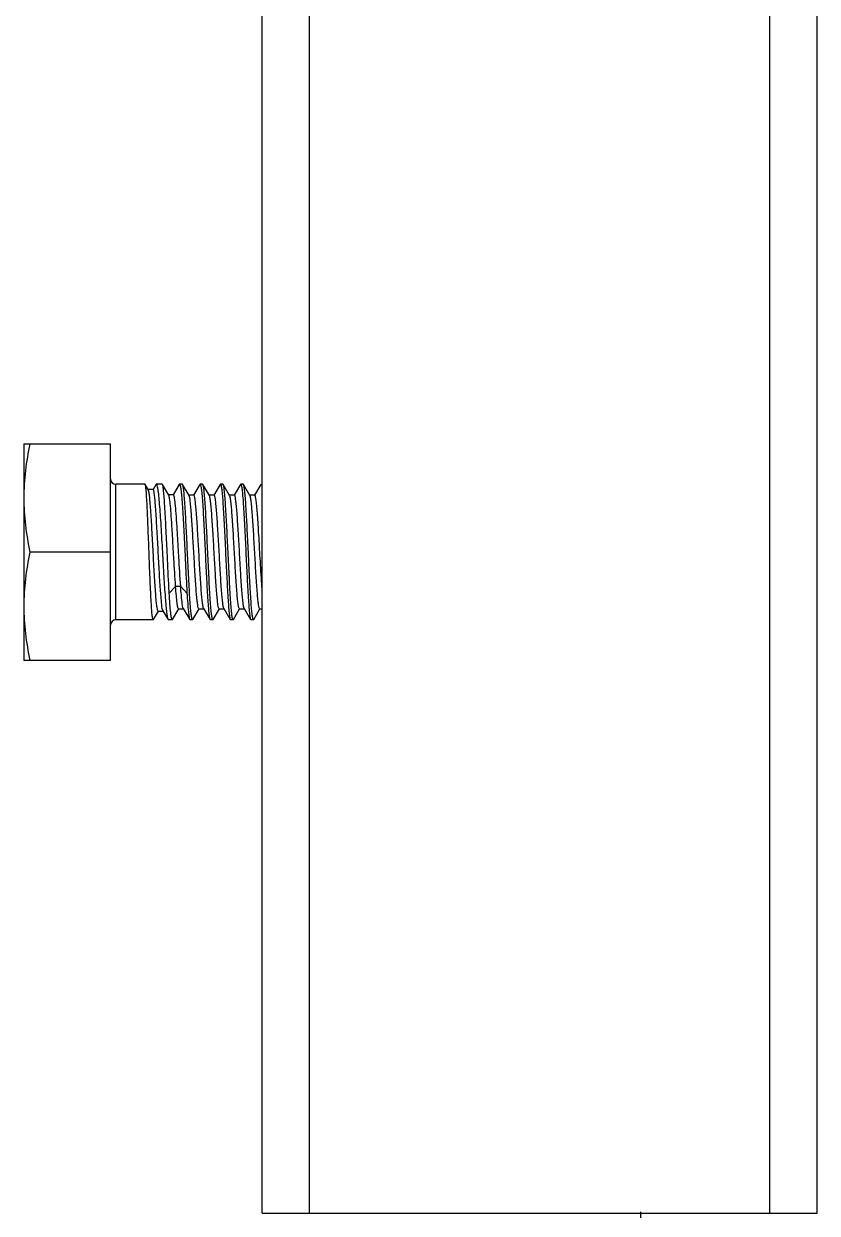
# Model space of a CAD drawing. Extents: x 1247970 to 1725648, y 860327 to 1277876.
# Drawn here: x 1322263 to 1322561.3, y 1201149.9 to 1201596.9 of the extents above; entities that cross this region are included whole.
import ezdxf

# ---------------------------------------------------------------- set-up
doc = ezdxf.new("R2010")
doc.units = 0
doc.header["$LTSCALE"] = 1000
doc.header["$MEASUREMENT"] = 0
doc.layers.get('0').update_dxf_attribs({"color": 254})
doc.layers.add('TK', color=4, linetype='Continuous')

# ---------------------------------------------------------------- blocks, each defined once
blk = doc.blocks.new('A$C7BF01818')
at = {"linetype": 'Continuous'}
for p, q in [((1688.86, 7660.38), (1688.86, 9454.65)), ((1706.67, 7660.38), (1706.67, 9454.65)), ((1879.74, 7660.38), (1879.74, 9454.65)), ((1897.56, 7660.38), (1897.56, 9454.65)), ((1599.27, 7949.57), (1631.84, 7949.57)), ((1599.27, 7949.57), (1599.27, 7868.13)), ((1631.84, 7868.13), (1631.84, 7949.57)), ((1644.89, 7934.3), (1633.88, 7934.3)), ((1633.88, 7883.4), (1633.88, 7934.3)), ((1644.94, 7934.26), (1644.89, 7934.3)), ((1646.03, 7932.38), (1644.94, 7934.26)), ((1648.87, 7934.17), (1647.85, 7932.4)), ((1648.87, 7934.17), (1649.03, 7934.3)), ((1651.34, 7934.3), (1649.03, 7934.3)), ((1651.42, 7934.23), (1651.34, 7934.3)), ((1653.75, 7930.22), (1651.42, 7934.23)), ((1657.74, 7934.21), (1655.48, 7930.32)), ((1657.74, 7934.21), (1657.85, 7934.3)), ((1658.89, 7934.3), (1657.85, 7934.3)), ((1658.99, 7934.22), (1658.89, 7934.3)), ((1661.4, 7930.08), (1658.99, 7934.22)), ((1665.47, 7934.22), (1663.13, 7930.18)), ((1665.47, 7934.22), (1665.57, 7934.3)), ((1666.52, 7934.3), (1665.57, 7934.3)), ((1666.62, 7934.22), (1666.52, 7934.3)), ((1669.03, 7930.08), (1666.62, 7934.22)), ((1673.1, 7934.22), (1670.76, 7930.18)), ((1673.1, 7934.22), (1673.2, 7934.3)), ((1674.16, 7934.3), (1673.2, 7934.3)), ((1674.26, 7934.22), (1674.16, 7934.3)), ((1676.67, 7930.08), (1674.26, 7934.22)), ((1680.74, 7934.22), (1678.4, 7930.18)), ((1680.74, 7934.22), (1680.84, 7934.3)), ((1681.79, 7934.3), (1680.84, 7934.3)), ((1681.89, 7934.22), (1681.79, 7934.3)), ((1684.3, 7930.08), (1681.89, 7934.22)), ((1688.37, 7934.22), (1686.03, 7930.18)), ((1688.37, 7934.22), (1688.47, 7934.3)), ((1647.89, 7932.38), (1646.03, 7932.38)), ((1646.09, 7932.28), (1646.03, 7932.38)), ((1647.85, 7932.4), (1647.83, 7932.38)), ((1655.54, 7930.32), (1653.69, 7930.32)), ((1663.19, 7930.18), (1661.34, 7930.18)), ((1661.47, 7929.92), (1661.4, 7930.08)), ((1670.82, 7930.18), (1668.97, 7930.18)), ((1678.46, 7930.18), (1676.61, 7930.18)), ((1686.09, 7930.18), (1684.24, 7930.18)), ((1631.84, 7908.85), (1601.56, 7908.85)), ((1683.77, 7907.47), (1683.7, 7908.85)), ((1656.34, 7895.94), (1653.95, 7893.44)), ((1658.25, 7895.94), (1656.34, 7895.94)), ((1660.63, 7893.44), (1658.25, 7895.94)), ((1648, 7883.46), (1649.86, 7886.67)), ((1649.81, 7886.67), (1651.66, 7886.67)), ((1651.6, 7886.77), (1651.52, 7886.97)), ((1651.6, 7886.77), (1653.49, 7883.52)), ((1655.17, 7883.49), (1657.52, 7887.52)), ((1657.46, 7887.52), (1659.31, 7887.52)), ((1659.25, 7887.63), (1661.65, 7883.49)), ((1662.81, 7883.49), (1665.16, 7887.52)), ((1665.1, 7887.52), (1666.95, 7887.52)), ((1666.89, 7887.63), (1669.29, 7883.49)), ((1670.44, 7883.49), (1672.79, 7887.52)), ((1672.73, 7887.52), (1674.58, 7887.52)), ((1674.52, 7887.63), (1676.92, 7883.49)), ((1678.08, 7883.49), (1680.43, 7887.52)), ((1680.37, 7887.52), (1682.22, 7887.52)), ((1682.16, 7887.63), (1684.56, 7883.49)), ((1685.71, 7883.49), (1688.06, 7887.52)), ((1688, 7887.52), (1688.86, 7887.52)), ((1647.93, 7883.4), (1633.88, 7883.4)), ((1648, 7883.46), (1647.93, 7883.4)), ((1653.49, 7883.52), (1653.62, 7883.4)), ((1655.07, 7883.4), (1653.62, 7883.4)), ((1655.17, 7883.49), (1655.07, 7883.4)), ((1662.71, 7883.4), (1661.75, 7883.4)), ((1662.81, 7883.49), (1662.71, 7883.4)), ((1669.29, 7883.49), (1669.39, 7883.4)), ((1670.34, 7883.4), (1669.39, 7883.4)), ((1670.44, 7883.49), (1670.34, 7883.4)), ((1676.92, 7883.49), (1677.02, 7883.4)), ((1677.98, 7883.4), (1677.02, 7883.4)), ((1678.08, 7883.49), (1677.98, 7883.4)), ((1684.56, 7883.49), (1684.66, 7883.4)), ((1685.61, 7883.4), (1684.66, 7883.4)), ((1685.71, 7883.49), (1685.61, 7883.4)), ((1631.84, 7868.13), (1599.27, 7868.13)), ((1688.86, 7660.38), (1897.56, 7660.38)), ((1831.13, 7660.87), (1831.13, 7658.63))]:
    blk.add_line(p, q, dxfattribs=at)
for centre, start, end in [((1633.88, 7936.34), 180, 270), ((1633.88, 7881.36), 90, 180)]:
    blk.add_arc(centre, 2.04, start, end, dxfattribs=at)
for points in [[(1601.56, 7949.57), (1600.15, 7942.89), (1599.27, 7936.04), (1599.27, 7929.21)], [(1599.27, 7929.21), (1599.27, 7922.38), (1600.15, 7915.54), (1601.56, 7908.85)], [(1601.56, 7908.85), (1600.15, 7902.17), (1599.27, 7895.32), (1599.27, 7888.49)], [(1599.27, 7888.49), (1599.27, 7881.66), (1600.15, 7874.81), (1601.56, 7868.13)]]:
    blk.add_open_spline(points, degree=3, dxfattribs=at)
for points, knots in [([(1646.36, 7908.85), (1646.24, 7911.98), (1646.07, 7916.53), (1645.83, 7922.34), (1645.66, 7926.08), (1645.48, 7929.21), (1645.34, 7931.63), (1645.13, 7933.21), (1645.07, 7934.04), (1644.94, 7934.26)], [0, 0, 0, 0, 0.368633, 0.536564, 0.685479, 0.810116, 0.906076, 0.970027, 1, 1, 1, 1]), ([(1649.03, 7934.3), (1649.22, 7934.3), (1649.43, 7933.38), (1649.69, 7932.16), (1649.96, 7929.71), (1650.25, 7926.64), (1650.53, 7922.81), (1650.92, 7916.82), (1651.19, 7912.1), (1651.38, 7908.85)], [0, 0, 0, 0, 0.022355, 0.080024, 0.172485, 0.296483, 0.44736, 0.619385, 1, 1, 1, 1]), ([(1653.17, 7908.85), (1653.02, 7911.95), (1652.75, 7917.71), (1652.4, 7924.53), (1652.09, 7929.07), (1651.9, 7931.51), (1651.67, 7933.13), (1651.56, 7933.99), (1651.42, 7934.23)], [0, 0, 0, 0, 0.365083, 0.679985, 0.804668, 0.901509, 0.96725, 1, 1, 1, 1]), ([(1657.85, 7934.3), (1657.91, 7934.3), (1658.03, 7934.1), (1658.19, 7933.49), (1658.41, 7932.05), (1658.64, 7929.75), (1658.88, 7926.62), (1659.12, 7922.81), (1659.45, 7916.81), (1659.68, 7912.1), (1659.83, 7908.85)], [0, 0, 0, 0, 0.006881, 0.022018, 0.079439, 0.171833, 0.295861, 0.446838, 0.619012, 1, 1, 1, 1]), ([(1660.8, 7908.85), (1660.65, 7911.94), (1660.37, 7917.68), (1660.01, 7924.49), (1659.69, 7929.02), (1659.49, 7931.47), (1659.26, 7933.11), (1659.13, 7933.97), (1658.99, 7934.22)], [0, 0, 0, 0, 0.364021, 0.678335, 0.803033, 0.900139, 0.966414, 1, 1, 1, 1]), ([(1665.57, 7934.3), (1665.62, 7934.3), (1665.74, 7934.1), (1665.89, 7933.5), (1666.1, 7932.05), (1666.31, 7929.75), (1666.55, 7926.62), (1666.78, 7922.81), (1667.1, 7916.81), (1667.32, 7912.1), (1667.48, 7908.85)], [0, 0, 0, 0, 0.006687, 0.02175, 0.079122, 0.171525, 0.295595, 0.446628, 0.618864, 1, 1, 1, 1]), ([(1668.43, 7908.85), (1668.29, 7911.94), (1668.01, 7917.68), (1667.65, 7924.49), (1667.32, 7929.02), (1667.13, 7931.47), (1666.89, 7933.11), (1666.77, 7933.97), (1666.62, 7934.22)], [0, 0, 0, 0, 0.364026, 0.67834, 0.803037, 0.900142, 0.966415, 1, 1, 1, 1]), ([(1673.2, 7934.3), (1673.26, 7934.3), (1673.37, 7934.1), (1673.53, 7933.5), (1673.74, 7932.05), (1673.95, 7929.75), (1674.18, 7926.62), (1674.41, 7922.81), (1674.73, 7916.81), (1674.96, 7912.1), (1675.11, 7908.85)], [0, 0, 0, 0, 0.006687, 0.021749, 0.07912, 0.171521, 0.29559, 0.446621, 0.618858, 1, 1, 1, 1]), ([(1676.07, 7908.85), (1675.92, 7911.94), (1675.64, 7917.68), (1675.28, 7924.49), (1674.96, 7929.02), (1674.76, 7931.47), (1674.53, 7933.11), (1674.4, 7933.97), (1674.26, 7934.22)], [0, 0, 0, 0, 0.364029, 0.678344, 0.803039, 0.900142, 0.966415, 1, 1, 1, 1]), ([(1680.84, 7934.3), (1680.9, 7934.3), (1681.01, 7934.1), (1681.16, 7933.5), (1681.37, 7932.05), (1681.59, 7929.75), (1681.82, 7926.62), (1682.05, 7922.81), (1682.37, 7916.81), (1682.59, 7912.1), (1682.75, 7908.85)], [0, 0, 0, 0, 0.006686, 0.021748, 0.079119, 0.171518, 0.295585, 0.446614, 0.618854, 1, 1, 1, 1]), ([(1683.7, 7908.85), (1683.56, 7911.94), (1683.28, 7917.68), (1682.92, 7924.49), (1682.6, 7929.02), (1682.4, 7931.47), (1682.16, 7933.11), (1682.04, 7933.97), (1681.89, 7934.22)], [0, 0, 0, 0, 0.364031, 0.678347, 0.803038, 0.900141, 0.966414, 1, 1, 1, 1]), ([(1649.81, 7886.67), (1649.64, 7886.67), (1649.5, 7887.49), (1649.27, 7888.53), (1649.07, 7890.66), (1648.83, 7893.32), (1648.61, 7896.64), (1648.29, 7901.84), (1647.92, 7908.79), (1647.49, 7916.92), (1647.12, 7923.22), (1646.79, 7927.43), (1646.59, 7929.7), (1646.36, 7931.24), (1646.23, 7932.05), (1646.09, 7932.28)], [0, 0, 0, 0, 0.010632, 0.038548, 0.083344, 0.143402, 0.216473, 0.299825, 0.484755, 0.671365, 0.833134, 0.89745, 0.947659, 0.982139, 1, 1, 1, 1]), ([(1651.52, 7886.97), (1651.2, 7887.92), (1650.99, 7890.84), (1650.5, 7896.23), (1650.12, 7903.48), (1649.68, 7911.53), (1649.32, 7918.25), (1649.01, 7923.19), (1648.8, 7926.28), (1648.58, 7928.74), (1648.38, 7930.69), (1648.17, 7931.64), (1648.04, 7932.38), (1647.89, 7932.38)], [0, 0, 0, 0, 0.065408, 0.190361, 0.357201, 0.542527, 0.720806, 0.799637, 0.867993, 0.923636, 0.9648, 0.990293, 1, 1, 1, 1]), ([(1656.34, 7895.94), (1656.09, 7899.41), (1655.78, 7904.78), (1655.37, 7911.96), (1655.07, 7917.29), (1654.75, 7922.02), (1654.48, 7925.85), (1654.12, 7928.45), (1653.98, 7929.84), (1653.75, 7930.22)], [0, 0, 0, 0, 0.30357, 0.468686, 0.627393, 0.768607, 0.882516, 0.961311, 1, 1, 1, 1]), ([(1658.25, 7895.94), (1657.99, 7899.59), (1657.67, 7905.21), (1657.24, 7912.71), (1656.92, 7918.19), (1656.6, 7922.96), (1656.31, 7926.33), (1656.08, 7928.36), (1655.91, 7929.41), (1655.78, 7929.96), (1655.63, 7930.32), (1655.54, 7930.32)], [0, 0, 0, 0, 0.31732, 0.489066, 0.652115, 0.79402, 0.904015, 0.944369, 0.973938, 0.992315, 1, 1, 1, 1]), ([(1665.1, 7887.52), (1664.95, 7887.52), (1664.8, 7888.22), (1664.59, 7889.15), (1664.39, 7891.02), (1664.17, 7893.36), (1663.95, 7896.31), (1663.64, 7900.97), (1663.28, 7907.28), (1662.84, 7914.78), (1662.46, 7921.49), (1661.98, 7926.41), (1661.78, 7929.08), (1661.47, 7929.92)], [0, 0, 0, 0, 0.01019, 0.036503, 0.078792, 0.135721, 0.205361, 0.285321, 0.464887, 0.649785, 0.814635, 0.936857, 1, 1, 1, 1]), ([(1666.89, 7887.63), (1666.75, 7887.86), (1666.61, 7888.65), (1666.38, 7890.14), (1666.17, 7892.32), (1665.84, 7896.31), (1665.47, 7902.25), (1665.04, 7909.85), (1664.67, 7916.3), (1664.36, 7921.09), (1664.13, 7924.13), (1663.91, 7926.56), (1663.7, 7928.5), (1663.49, 7929.45), (1663.34, 7930.18), (1663.19, 7930.18)], [0, 0, 0, 0, 0.018982, 0.054819, 0.106484, 0.172189, 0.335941, 0.522819, 0.7062, 0.788292, 0.859969, 0.918672, 0.962335, 0.989515, 1, 1, 1, 1]), ([(1672.73, 7887.52), (1672.58, 7887.52), (1672.43, 7888.25), (1672.22, 7889.21), (1672.01, 7891.15), (1671.78, 7893.58), (1671.56, 7896.62), (1671.25, 7901.41), (1670.88, 7907.86), (1670.45, 7915.46), (1670.08, 7921.39), (1669.75, 7925.39), (1669.54, 7927.57), (1669.31, 7929.05), (1669.17, 7929.84), (1669.03, 7930.08)], [0, 0, 0, 0, 0.010487, 0.037673, 0.081345, 0.140061, 0.211752, 0.293859, 0.477266, 0.664158, 0.827902, 0.893593, 0.945238, 0.981049, 1, 1, 1, 1]), ([(1674.52, 7887.63), (1674.38, 7887.86), (1674.24, 7888.65), (1674.01, 7890.14), (1673.8, 7892.32), (1673.48, 7896.31), (1673.11, 7902.25), (1672.68, 7909.85), (1672.31, 7916.3), (1671.99, 7921.09), (1671.77, 7924.13), (1671.55, 7926.56), (1671.34, 7928.5), (1671.13, 7929.45), (1670.97, 7930.18), (1670.82, 7930.18)], [0, 0, 0, 0, 0.018981, 0.054819, 0.106484, 0.172189, 0.335941, 0.522819, 0.7062, 0.788292, 0.859969, 0.918672, 0.962335, 0.989515, 1, 1, 1, 1]), ([(1680.37, 7887.52), (1680.22, 7887.52), (1680.06, 7888.25), (1679.85, 7889.21), (1679.64, 7891.15), (1679.42, 7893.58), (1679.2, 7896.62), (1678.88, 7901.41), (1678.51, 7907.86), (1678.08, 7915.46), (1677.71, 7921.39), (1677.39, 7925.39), (1677.18, 7927.57), (1676.95, 7929.05), (1676.8, 7929.84), (1676.67, 7930.08)], [0, 0, 0, 0, 0.010487, 0.037673, 0.081346, 0.140061, 0.211752, 0.293859, 0.477266, 0.664158, 0.827902, 0.893593, 0.945238, 0.981049, 1, 1, 1, 1]), ([(1682.16, 7887.63), (1682.02, 7887.86), (1681.88, 7888.65), (1681.65, 7890.14), (1681.44, 7892.32), (1681.11, 7896.31), (1680.74, 7902.25), (1680.31, 7909.85), (1679.94, 7916.3), (1679.63, 7921.09), (1679.41, 7924.13), (1679.18, 7926.56), (1678.97, 7928.5), (1678.76, 7929.45), (1678.61, 7930.18), (1678.46, 7930.18)], [0, 0, 0, 0, 0.018981, 0.054819, 0.106484, 0.172189, 0.335941, 0.522818, 0.7062, 0.788291, 0.859968, 0.918672, 0.962335, 0.989515, 1, 1, 1, 1]), ([(1686.16, 7907.69), (1686.01, 7910.36), (1685.72, 7915.38), (1685.35, 7921.34), (1685.02, 7925.36), (1684.81, 7927.55), (1684.58, 7929.05), (1684.44, 7929.84), (1684.3, 7930.08)], [0, 0, 0, 0, 0.357178, 0.670513, 0.796288, 0.895182, 0.963748, 1, 1, 1, 1]), ([(1688.07, 7907.69), (1687.91, 7910.53), (1687.67, 7914.67), (1687.34, 7919.93), (1687.11, 7923.33), (1686.86, 7926.07), (1686.65, 7928.27), (1686.41, 7929.34), (1686.26, 7930.18), (1686.09, 7930.18)], [0, 0, 0, 0, 0.376696, 0.548845, 0.700612, 0.825812, 0.919393, 0.977762, 1, 1, 1, 1]), ([(1647.93, 7883.4), (1647.87, 7883.4), (1647.78, 7883.62), (1647.71, 7883.95), (1647.61, 7884.58), (1647.47, 7885.83), (1647.3, 7887.96), (1647.11, 7891.08), (1646.92, 7894.89), (1646.66, 7900.89), (1646.48, 7905.6), (1646.36, 7908.85)], [0, 0, 0, 0, 0.006214, 0.021087, 0.045163, 0.078329, 0.170719, 0.29486, 0.446022, 0.618434, 1, 1, 1, 1]), ([(1651.38, 7908.85), (1651.55, 7905.79), (1651.88, 7900.09), (1652.31, 7893.32), (1652.68, 7888.8), (1652.92, 7886.34), (1653.18, 7884.67), (1653.34, 7883.78), (1653.49, 7883.52)], [0, 0, 0, 0, 0.361161, 0.673908, 0.798644, 0.896462, 0.964181, 1, 1, 1, 1]), ([(1653.95, 7893.44), (1653.88, 7894.6), (1653.59, 7899.74), (1653.36, 7904.88), (1653.17, 7908.85)], [0, 0, 0, 0, 0.226036, 1, 1, 1, 1]), ([(1659.83, 7908.85), (1659.9, 7907.48), (1660.15, 7902.34), (1660.41, 7897.2), (1660.63, 7893.44)], [0, 0, 0, 0, 0.267298, 1, 1, 1, 1]), ([(1662.71, 7883.4), (1662.65, 7883.4), (1662.54, 7883.61), (1662.38, 7884.21), (1662.17, 7885.65), (1661.96, 7887.95), (1661.73, 7891.09), (1661.5, 7894.89), (1661.18, 7900.89), (1660.95, 7905.6), (1660.8, 7908.85)], [0, 0, 0, 0, 0.006687, 0.021749, 0.079121, 0.171522, 0.295592, 0.446624, 0.61886, 1, 1, 1, 1]), ([(1667.48, 7908.85), (1667.62, 7905.77), (1667.9, 7900.02), (1668.26, 7893.21), (1668.58, 7888.68), (1668.78, 7886.24), (1669.02, 7884.6), (1669.14, 7883.73), (1669.29, 7883.49)], [0, 0, 0, 0, 0.363961, 0.67824, 0.80294, 0.900062, 0.966368, 1, 1, 1, 1]), ([(1670.34, 7883.4), (1670.28, 7883.4), (1670.17, 7883.61), (1670.02, 7884.21), (1669.81, 7885.65), (1669.59, 7887.95), (1669.36, 7891.09), (1669.13, 7894.89), (1668.81, 7900.89), (1668.59, 7905.6), (1668.43, 7908.85)], [0, 0, 0, 0, 0.006687, 0.02175, 0.079123, 0.171525, 0.295595, 0.446628, 0.618865, 1, 1, 1, 1]), ([(1675.11, 7908.85), (1675.26, 7905.77), (1675.54, 7900.02), (1675.9, 7893.21), (1676.22, 7888.68), (1676.42, 7886.24), (1676.65, 7884.6), (1676.78, 7883.73), (1676.92, 7883.49)], [0, 0, 0, 0, 0.363956, 0.678237, 0.802937, 0.90006, 0.966367, 1, 1, 1, 1]), ([(1677.98, 7883.4), (1677.92, 7883.4), (1677.81, 7883.61), (1677.65, 7884.21), (1677.44, 7885.65), (1677.23, 7887.95), (1677, 7891.09), (1676.77, 7894.89), (1676.45, 7900.89), (1676.22, 7905.6), (1676.07, 7908.85)], [0, 0, 0, 0, 0.006687, 0.02175, 0.079124, 0.171523, 0.295591, 0.446623, 0.618864, 1, 1, 1, 1]), ([(1682.75, 7908.85), (1682.89, 7905.77), (1683.17, 7900.02), (1683.53, 7893.21), (1683.86, 7888.68), (1684.05, 7886.24), (1684.29, 7884.6), (1684.41, 7883.73), (1684.56, 7883.49)], [0, 0, 0, 0, 0.363957, 0.678242, 0.802939, 0.90006, 0.966366, 1, 1, 1, 1]), ([(1685.61, 7883.4), (1685.44, 7883.4), (1685.33, 7884.29), (1685.08, 7885.39), (1684.9, 7887.7), (1684.67, 7890.57), (1684.45, 7894.18), (1684.13, 7899.87), (1683.92, 7904.36), (1683.77, 7907.47)], [0, 0, 0, 0, 0.021105, 0.077766, 0.169138, 0.292146, 0.442455, 0.61473, 1, 1, 1, 1]), ([(1688, 7887.52), (1687.85, 7887.52), (1687.7, 7888.25), (1687.49, 7889.2), (1687.28, 7891.12), (1687.06, 7893.54), (1686.84, 7896.56), (1686.52, 7901.33), (1686.31, 7905.09), (1686.16, 7907.69)], [0, 0, 0, 0, 0.021963, 0.078855, 0.170257, 0.293174, 0.443308, 0.615335, 1, 1, 1, 1]), ([(1688.86, 7895.07), (1688.79, 7896.01), (1688.5, 7900.21), (1688.26, 7904.42), (1688.07, 7907.69)], [0, 0, 0, 0, 0.222479, 1, 1, 1, 1]), ([(1657.46, 7887.52), (1657.39, 7887.52), (1657.26, 7887.76), (1657.08, 7888.45), (1656.84, 7890.09), (1656.59, 7892.68), (1656.43, 7894.76), (1656.34, 7895.94)], [0, 0, 0, 0, 0.023241, 0.075184, 0.271867, 0.585387, 1, 1, 1, 1]), ([(1659.25, 7887.63), (1659.1, 7887.89), (1658.95, 7888.79), (1658.7, 7890.48), (1658.48, 7892.97), (1658.33, 7894.87), (1658.25, 7895.94)], [0, 0, 0, 0, 0.108395, 0.316904, 0.618181, 1, 1, 1, 1]), ([(1655.07, 7883.4), (1655, 7883.4), (1654.87, 7883.7), (1654.77, 7884.15), (1654.63, 7885.01), (1654.43, 7886.71), (1654.19, 7889.58), (1654.04, 7892.04), (1653.95, 7893.44)], [0, 0, 0, 0, 0.02156, 0.072944, 0.155877, 0.269695, 0.584035, 1, 1, 1, 1]), ([(1660.63, 7893.44), (1660.71, 7892.15), (1660.86, 7889.85), (1661.08, 7886.84), (1661.35, 7884.84), (1661.48, 7883.78), (1661.65, 7883.49)], [0, 0, 0, 0, 0.387554, 0.69117, 0.897938, 1, 1, 1, 1]), ([(1661.65, 7883.49), (1661.66, 7883.46), (1661.69, 7883.42), (1661.73, 7883.4), (1661.75, 7883.4)], [0, 0, 0, 0, 0.600432, 1, 1, 1, 1])]:
    blk.add_open_spline(points, degree=3, knots=knots, dxfattribs=at)

msp = doc.modelspace()

# ---------------------------------------------------------------- block references
at = {"layer": 'TK'}
msp.add_blockref('A$C7BF01818', (1320663.7, 1193489.49), dxfattribs=at)

doc.saveas('drawing.dxf')
